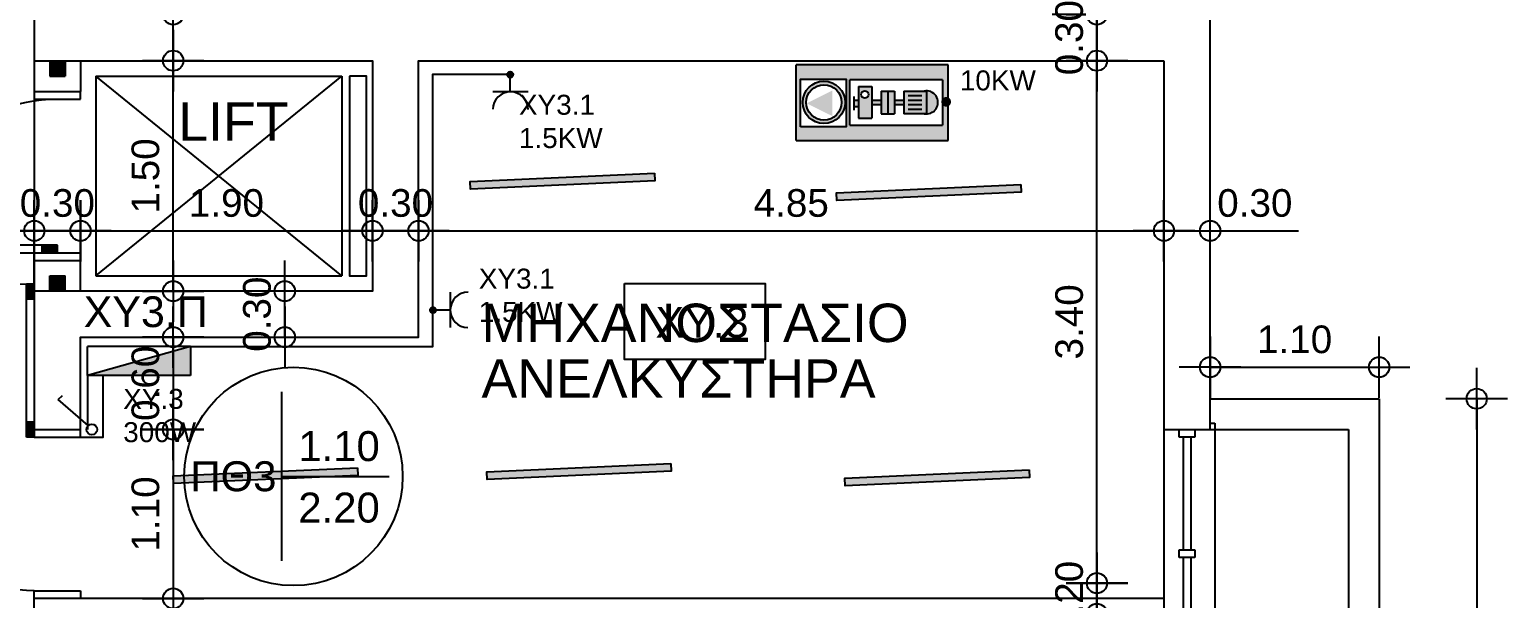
# Model space of a CAD drawing. Header units: metres. Extents: x -11 to 85, y -301 to 135.
# Drawn here: x 40.09 to 49.71, y -274.7 to -270.99 of the extents above; entities that cross this region are included whole.
import ezdxf
from ezdxf.enums import TextEntityAlignment as Align

# ---------------------------------------------------------------- set-up
doc = ezdxf.new("R2010")
doc.units = ezdxf.units.M
doc.header["$LTSCALE"] = 0.036
doc.header["$PDMODE"] = 2
for name, color, linetype in [('anelkistiras', 210, 'Continuous'), ('arxitek ypogeio', 252, 'Continuous'), ('DIMBLK', 252, 'Continuous'), ('elec endodapedio hatch', 41, 'Continuous'), ('electext', 20, 'Continuous'), ('hatch color', 252, 'Continuous'), ('HLEK-SYMBOL', 3, 'Continuous'), ('HLEK_FL001_SYMBOLS', 230, 'Continuous'), ('Parathira', 252, 'Continuous'), ('SYMBOLA', 160, 'Continuous')]:
    doc.layers.add(name, color=color, linetype=linetype)
doc.styles.add('COMU-N', font='arial.ttf')
doc.styles.get("Standard").update_dxf_attribs({"font": 'arial.ttf'})
doc.styles.add('W4MS2', font='W4MS2.shx')
doc.dimstyles.new('CADWDOT', dxfattribs={"dimscale": 0.1, "dimtxt": 1.8, "dimasz": 0.08, "dimexe": 2, "dimexo": 0, "dimgap": 0.09, "dimtad": 0, "dimrnd": 0.001, "dimzin": 0, "dimdsep": 46, "dimtxsty": 'Standard', "dimblk1": 'ARTDIM', "dimblk2": 'ARTDIM', "dimsah": 1, "dimcen": 0.09, "dimdle": 0.05, "dimse1": 1, "dimse2": 1, "dimadec": 0, "dimazin": 0, "dimtfac": 1, "dimtmove": 0, "dimatfit": 3, "dimldrblk": 'ARTDIM', "dimfxl": 2, "dimtvp": 0.9999, "dimtolj": 1, "dimtzin": 0, "dimarcsym": 0})

# ---------------------------------------------------------------- blocks, each defined once
blk = doc.blocks.new('A$C07D551FE')
at = {"layer": 'Parathira'}
for p, q in [((0, -0.05), (0, 0)), ((0.3, 0), (0.3, -0.05)), ((0.3, -0.05), (0, -0.05)), ((0.3, -1.05), (0, -1.05)), ((0, -1.05), (0, -1.1)), ((0.15, -1.05), (0.15, -1)), ((0.15, -1), (1.1487, -1)), ((0.15, -1.01), (0.25, -1.01)), ((0.15, -1.02), (0.25, -1.02)), ((0.15, -1.03), (0.25, -1.03)), ((0.15, -1.04), (0.25, -1.04)), ((1.15, -1.05), (0.15, -1.05)), ((0.25, -1), (0.25, -1.05)), ((0.3, -1.1), (0.3, -1.05)), ((1.05, -1), (1.05, -1.05)), ((1.05, -1.01), (1.1492, -1.01)), ((1.05, -1.02), (1.1495, -1.02)), ((1.05, -1.03), (1.1498, -1.03)), ((1.05, -1.04), (1.1499, -1.04))]:
    blk.add_line(p, q, dxfattribs=at)
blk.add_arc((0.15, -1.05), 1, 0, 90, dxfattribs=at)
blk = doc.blocks.new('ARTDIM')
at = {"layer": 'DIMBLK'}
for p, q in [((0, -24.9975), (0, 24.9975)), ((-24.9975, 0), (24.9975, 0))]:
    blk.add_line(p, q, dxfattribs=at)
blk.add_circle((0, 0), 8.25, dxfattribs=at)
blk = doc.blocks.new('*D1587')
at = {"layer": 'arxitek ypogeio', "color": 0, "lineweight": -2}
blk.add_line((22.4317, -272.3028), (40.1157, -272.3028), dxfattribs=at)
at = {"layer": 'Defpoints', "color": 0, "transparency": 16777216}
for p in [(40.1237, -272.3028), (22.4237, -272.3831), (40.1237, -272.6955)]:
    blk.add_point(p, dxfattribs=at)
at = {"layer": 'arxitek ypogeio', "color": 0, "lineweight": -2, "xscale": 0.008, "yscale": 0.008, "zscale": 0.008, "rotation": 180}
blk.add_blockref('ARTDIM', (22.4237, -272.3028), dxfattribs=at)
at = {"layer": 'arxitek ypogeio', "color": 0, "lineweight": -2, "xscale": 0.008, "yscale": 0.008, "zscale": 0.008}
blk.add_blockref('ARTDIM', (40.1237, -272.3028), dxfattribs=at)
at = {"layer": 'arxitek ypogeio', "color": 0, "insert": (31.2737, -272.1228), "char_height": 0.18, "attachment_point": 5}
blk.add_mtext('\\A1;17.70', dxfattribs=at)
blk = doc.blocks.new('*D1588')
at = {"layer": 'arxitek ypogeio', "color": 0, "lineweight": -2}
blk.add_line((40.1317, -272.3028), (40.4157, -272.3028), dxfattribs=at)
at = {"layer": 'Defpoints', "color": 0, "transparency": 16777216}
for p in [(40.4237, -272.3028), (40.1237, -272.6955), (40.4237, -272.6955)]:
    blk.add_point(p, dxfattribs=at)
at = {"layer": 'arxitek ypogeio', "color": 0, "lineweight": -2, "xscale": 0.008, "yscale": 0.008, "zscale": 0.008, "rotation": 180}
blk.add_blockref('ARTDIM', (40.1237, -272.3028), dxfattribs=at)
at = {"layer": 'arxitek ypogeio', "color": 0, "lineweight": -2, "xscale": 0.008, "yscale": 0.008, "zscale": 0.008}
blk.add_blockref('ARTDIM', (40.4237, -272.3028), dxfattribs=at)
at = {"layer": 'arxitek ypogeio', "color": 0, "insert": (40.2737, -272.1228), "char_height": 0.18, "attachment_point": 5}
blk.add_mtext('\\A1;0.30', dxfattribs=at)
blk = doc.blocks.new('*D1589')
at = {"layer": 'arxitek ypogeio', "color": 0, "lineweight": -2}
blk.add_line((40.4317, -272.3028), (42.3157, -272.3028), dxfattribs=at)
at = {"layer": 'Defpoints', "color": 0, "transparency": 16777216}
for p in [(42.3237, -272.3028), (40.4237, -272.6955), (42.3237, -272.6955)]:
    blk.add_point(p, dxfattribs=at)
at = {"layer": 'arxitek ypogeio', "color": 0, "lineweight": -2, "xscale": 0.008, "yscale": 0.008, "zscale": 0.008, "rotation": 180}
blk.add_blockref('ARTDIM', (40.4237, -272.3028), dxfattribs=at)
at = {"layer": 'arxitek ypogeio', "color": 0, "lineweight": -2, "xscale": 0.008, "yscale": 0.008, "zscale": 0.008}
blk.add_blockref('ARTDIM', (42.3237, -272.3028), dxfattribs=at)
at = {"layer": 'arxitek ypogeio', "color": 0, "insert": (41.3737, -272.1228), "char_height": 0.18, "attachment_point": 5}
blk.add_mtext('\\A1;1.90', dxfattribs=at)
blk = doc.blocks.new('*D1590')
at = {"layer": 'arxitek ypogeio', "color": 0, "lineweight": -2}
blk.add_line((42.3317, -272.3028), (42.6157, -272.3028), dxfattribs=at)
at = {"layer": 'Defpoints', "color": 0, "transparency": 16777216}
for p in [(42.6237, -272.3028), (42.3237, -272.6955), (42.6237, -272.6955)]:
    blk.add_point(p, dxfattribs=at)
at = {"layer": 'arxitek ypogeio', "color": 0, "lineweight": -2, "xscale": 0.008, "yscale": 0.008, "zscale": 0.008, "rotation": 180}
blk.add_blockref('ARTDIM', (42.3237, -272.3028), dxfattribs=at)
at = {"layer": 'arxitek ypogeio', "color": 0, "lineweight": -2, "xscale": 0.008, "yscale": 0.008, "zscale": 0.008}
blk.add_blockref('ARTDIM', (42.6237, -272.3028), dxfattribs=at)
at = {"layer": 'arxitek ypogeio', "color": 0, "insert": (42.4737, -272.1228), "char_height": 0.18, "attachment_point": 5}
blk.add_mtext('\\A1;0.30', dxfattribs=at)
blk = doc.blocks.new('*D1591')
at = {"layer": 'arxitek ypogeio', "color": 0, "lineweight": -2}
blk.add_line((42.6317, -272.3028), (47.4657, -272.3028), dxfattribs=at)
at = {"layer": 'Defpoints', "color": 0, "transparency": 16777216}
for p in [(47.4737, -272.3028), (42.6237, -272.9955), (47.4737, -272.9955)]:
    blk.add_point(p, dxfattribs=at)
at = {"layer": 'arxitek ypogeio', "color": 0, "lineweight": -2, "xscale": 0.008, "yscale": 0.008, "zscale": 0.008, "rotation": 180}
blk.add_blockref('ARTDIM', (42.6237, -272.3028), dxfattribs=at)
at = {"layer": 'arxitek ypogeio', "color": 0, "lineweight": -2, "xscale": 0.008, "yscale": 0.008, "zscale": 0.008}
blk.add_blockref('ARTDIM', (47.4737, -272.3028), dxfattribs=at)
at = {"layer": 'arxitek ypogeio', "color": 0, "insert": (45.0487, -272.1228), "char_height": 0.18, "attachment_point": 5}
blk.add_mtext('\\A1;4.85', dxfattribs=at)
blk = doc.blocks.new('*D1592')
at = {"layer": 'arxitek ypogeio', "color": 0, "lineweight": -2}
for p, q in [((47.4817, -272.3028), (47.7657, -272.3028)), ((47.7737, -272.3028), (48.3483, -272.3028))]:
    blk.add_line(p, q, dxfattribs=at)
at = {"layer": 'Defpoints', "color": 0, "transparency": 16777216}
for p in [(47.4737, -271.1955), (47.7737, -271.1955), (47.7737, -272.3028)]:
    blk.add_point(p, dxfattribs=at)
at = {"layer": 'arxitek ypogeio', "color": 0, "lineweight": -2, "xscale": 0.008, "yscale": 0.008, "zscale": 0.008, "rotation": 180}
blk.add_blockref('ARTDIM', (47.4737, -272.3028), dxfattribs=at)
at = {"layer": 'arxitek ypogeio', "color": 0, "lineweight": -2, "xscale": 0.008, "yscale": 0.008, "zscale": 0.008}
blk.add_blockref('ARTDIM', (47.7737, -272.3028), dxfattribs=at)
at = {"layer": 'arxitek ypogeio', "color": 0, "insert": (48.065, -272.1228), "char_height": 0.18, "attachment_point": 5}
blk.add_mtext('\\A1;0.30', dxfattribs=at)
blk = doc.blocks.new('*D1619')
at = {"layer": 'arxitek ypogeio', "color": 0, "lineweight": -2}
blk.add_line((47.0377, -267.4535), (47.0377, -270.8875), dxfattribs=at)
at = {"layer": 'Defpoints', "color": 0, "transparency": 16777216}
for p in [(47.4737, -267.4455), (47.0377, -270.8955), (47.4737, -270.8955)]:
    blk.add_point(p, dxfattribs=at)
at = {"layer": 'arxitek ypogeio', "color": 0, "lineweight": -2, "xscale": 0.008, "yscale": 0.008, "zscale": 0.008}
for p, rotation in [((47.0377, -267.4455), 90), ((47.0377, -270.8955), 270)]:
    blk.add_blockref('ARTDIM', p, dxfattribs=dict(at, rotation=rotation))
at = {"layer": 'arxitek ypogeio', "color": 0, "insert": (46.8577, -269.1705), "char_height": 0.18, "attachment_point": 5, "rotation": 90}
blk.add_mtext('\\A1;3.45', dxfattribs=at)
blk = doc.blocks.new('*D1623')
at = {"layer": 'arxitek ypogeio', "color": 0, "lineweight": -2}
blk.add_line((47.0377, -270.9035), (47.0377, -271.1875), dxfattribs=at)
at = {"layer": 'Defpoints', "color": 0, "transparency": 16777216}
for p in [(47.4737, -270.8955), (47.0377, -271.1955), (47.4737, -271.1955)]:
    blk.add_point(p, dxfattribs=at)
at = {"layer": 'arxitek ypogeio', "color": 0, "lineweight": -2, "xscale": 0.008, "yscale": 0.008, "zscale": 0.008}
for p, rotation in [((47.0377, -270.8955), 90), ((47.0377, -271.1955), 270)]:
    blk.add_blockref('ARTDIM', p, dxfattribs=dict(at, rotation=rotation))
at = {"layer": 'arxitek ypogeio', "color": 0, "insert": (46.8577, -271.0455), "char_height": 0.18, "attachment_point": 5, "rotation": 90}
blk.add_mtext('\\A1;0.30', dxfattribs=at)
blk = doc.blocks.new('*D1624')
at = {"layer": 'arxitek ypogeio', "color": 0, "lineweight": -2}
blk.add_line((47.0377, -274.5875), (47.0377, -271.2035), dxfattribs=at)
at = {"layer": 'Defpoints', "color": 0, "transparency": 16777216}
for p in [(47.0377, -271.1955), (47.4737, -271.1955), (47.4737, -274.5955)]:
    blk.add_point(p, dxfattribs=at)
at = {"layer": 'arxitek ypogeio', "color": 0, "lineweight": -2, "xscale": 0.008, "yscale": 0.008, "zscale": 0.008}
for p, rotation in [((47.0377, -271.1955), 90), ((47.0377, -274.5955), 270)]:
    blk.add_blockref('ARTDIM', p, dxfattribs=dict(at, rotation=rotation))
at = {"layer": 'arxitek ypogeio', "color": 0, "insert": (46.8577, -272.8955), "char_height": 0.18, "attachment_point": 5, "rotation": 90}
blk.add_mtext('\\A1;3.40', dxfattribs=at)
blk = doc.blocks.new('*D1625')
at = {"layer": 'arxitek ypogeio', "color": 0, "lineweight": -2}
blk.add_line((47.0377, -274.6035), (47.0377, -274.7875), dxfattribs=at)
at = {"layer": 'Defpoints', "color": 0, "transparency": 16777216}
for p in [(47.4737, -274.5955), (47.0377, -274.7955), (47.4737, -274.7955)]:
    blk.add_point(p, dxfattribs=at)
at = {"layer": 'arxitek ypogeio', "color": 0, "lineweight": -2, "xscale": 0.008, "yscale": 0.008, "zscale": 0.008}
for p, rotation in [((47.0377, -274.5955), 90), ((47.0377, -274.7955), 270)]:
    blk.add_blockref('ARTDIM', p, dxfattribs=dict(at, rotation=rotation))
at = {"layer": 'arxitek ypogeio', "color": 0, "insert": (46.8577, -274.6955), "char_height": 0.18, "attachment_point": 5, "rotation": 90}
blk.add_mtext('\\A1;0.20', dxfattribs=at)
blk = doc.blocks.new('*D1626')
at = {"layer": 'arxitek ypogeio', "color": 0, "lineweight": -2}
blk.add_line((47.0377, -274.8035), (47.0377, -277.9375), dxfattribs=at)
at = {"layer": 'Defpoints', "color": 0, "transparency": 16777216}
for p in [(47.4737, -274.7955), (47.0377, -277.9455), (47.4737, -277.9455)]:
    blk.add_point(p, dxfattribs=at)
at = {"layer": 'arxitek ypogeio', "color": 0, "lineweight": -2, "xscale": 0.008, "yscale": 0.008, "zscale": 0.008}
for p, rotation in [((47.0377, -274.7955), 90), ((47.0377, -277.9455), 270)]:
    blk.add_blockref('ARTDIM', p, dxfattribs=dict(at, rotation=rotation))
at = {"layer": 'arxitek ypogeio', "color": 0, "insert": (46.8577, -276.3705), "char_height": 0.18, "attachment_point": 5, "rotation": 90}
blk.add_mtext('\\A1;3.15', dxfattribs=at)
blk = doc.blocks.new('A$C796D02E1')
at = {"layer": 'Parathira'}
for p, q in [((0.3, 0.95), (0.3, -0.05)), ((0.31, 0.85), (0.31, 0.9499)), ((0.32, 0.85), (0.32, 0.9498)), ((0.33, 0.85), (0.33, 0.9495)), ((0.34, 0.85), (0.34, 0.9492)), ((0.35, -0.05), (0.35, 0.9487)), ((0.35, 0.85), (0.3, 0.85)), ((0, -0.05), (0, 0)), ((0.35, 0.05), (0.3, 0.05)), ((0.3, 0), (0.3, -0.05)), ((0.31, -0.05), (0.31, 0.05)), ((0.32, -0.05), (0.32, 0.05)), ((0.33, -0.05), (0.33, 0.05)), ((0.34, -0.05), (0.34, 0.05)), ((0.3, -0.05), (0, -0.05)), ((0.3, -0.05), (0.35, -0.05)), ((0, -1.05), (0, -1.1)), ((0.3, -1.05), (0, -1.05)), ((0.3, -1.05), (0.25, -1.05)), ((0.3, -1.1), (0.3, -1.05))]:
    blk.add_line(p, q, dxfattribs=at)
blk.add_arc((0.3, -0.05), 1, 270, 90, dxfattribs=at)
blk = doc.blocks.new('A$C52D13D70')
at = {"layer": 'Parathira'}
for p, q in [((-0.33, 0.04), (-0.33, -2.44)), ((-0.3, 0.04), (-0.33, 0.04)), ((-0.1, 0), (-0.2, 0)), ((-0.2, 0), (-0.2, -0.05)), ((-0.1, -0.05), (-0.1, 0)), ((0, 0), (0, -2.4)), ((-0.2, -0.05), (-0.1, -0.05)), ((-0.175, -0.05), (-0.175, -0.7833)), ((-0.125, -0.05), (-0.125, -0.7833)), ((-0.1, -0.7833), (-0.2, -0.7833)), ((-0.2, -0.7833), (-0.2, -0.8333)), ((-0.2, -0.8333), (-0.1, -0.8333)), ((-0.175, -0.8333), (-0.175, -1.5667)), ((-0.125, -0.8333), (-0.125, -1.5667)), ((-0.1, -0.8333), (-0.1, -0.7833)), ((-0.1, -1.5667), (-0.2, -1.5667)), ((-0.2, -1.5667), (-0.2, -1.6167)), ((-0.2, -1.6167), (-0.1, -1.6167)), ((-0.175, -1.6167), (-0.175, -2.35)), ((-0.125, -1.6167), (-0.125, -2.35)), ((-0.1, -1.6167), (-0.1, -1.5667)), ((-0.1, -2.35), (-0.2, -2.35)), ((-0.2, -2.35), (-0.2, -2.4)), ((-0.2, -2.4), (-0.1, -2.4)), ((-0.1, -2.4), (-0.1, -2.35)), ((-0.33, -2.44), (-0.3, -2.44))]:
    blk.add_line(p, q, dxfattribs=at)
blk = doc.blocks.new('*D1446')
at = {"layer": 'arxitek ypogeio', "color": 0, "lineweight": -2}
blk.add_line((41.0274, -272.6875), (41.0274, -271.2035), dxfattribs=at)
at = {"layer": 'Defpoints', "color": 0, "transparency": 16777216}
for p in [(41.0274, -271.1955), (41.3466, -271.1955), (41.3466, -272.6955)]:
    blk.add_point(p, dxfattribs=at)
at = {"layer": 'arxitek ypogeio', "color": 0, "lineweight": -2, "xscale": 0.008, "yscale": 0.008, "zscale": 0.008}
for p, rotation in [((41.0274, -271.1955), 90), ((41.0274, -272.6955), 270)]:
    blk.add_blockref('ARTDIM', p, dxfattribs=dict(at, rotation=rotation))
at = {"layer": 'arxitek ypogeio', "color": 0, "insert": (40.8474, -271.9455), "char_height": 0.18, "attachment_point": 5, "rotation": 90}
blk.add_mtext('\\A1;1.50', dxfattribs=at)
blk = doc.blocks.new('*D1447')
at = {"layer": 'arxitek ypogeio', "color": 0, "lineweight": -2}
for p, q in [((41.0274, -270.8955), (41.0274, -270.3209)), ((41.0274, -271.1875), (41.0274, -270.9035))]:
    blk.add_line(p, q, dxfattribs=at)
at = {"layer": 'Defpoints', "color": 0, "transparency": 16777216}
for p in [(41.0274, -270.8955), (41.2308, -270.8955), (41.2308, -271.1955)]:
    blk.add_point(p, dxfattribs=at)
at = {"layer": 'arxitek ypogeio', "color": 0, "lineweight": -2, "xscale": 0.008, "yscale": 0.008, "zscale": 0.008}
for p, rotation in [((41.0274, -270.8955), 90), ((41.0274, -271.1955), 270)]:
    blk.add_blockref('ARTDIM', p, dxfattribs=dict(at, rotation=rotation))
at = {"layer": 'arxitek ypogeio', "color": 0, "insert": (40.8474, -270.6042), "char_height": 0.18, "attachment_point": 5, "rotation": 90}
blk.add_mtext('\\A1;0.30', dxfattribs=at)
blk = doc.blocks.new('*D1448')
at = {"layer": 'arxitek ypogeio', "color": 0, "lineweight": -2}
blk.add_line((41.7531, -272.9875), (41.7531, -272.7035), dxfattribs=at)
at = {"layer": 'Defpoints', "color": 0, "transparency": 16777216}
for p in [(40.6218, -272.6955), (41.7531, -272.6955), (40.6218, -272.9955)]:
    blk.add_point(p, dxfattribs=at)
at = {"layer": 'arxitek ypogeio', "color": 0, "lineweight": -2, "xscale": 0.008, "yscale": 0.008, "zscale": 0.008}
for p, rotation in [((41.7531, -272.6955), 90), ((41.7531, -272.9955), 270)]:
    blk.add_blockref('ARTDIM', p, dxfattribs=dict(at, rotation=rotation))
at = {"layer": 'arxitek ypogeio', "color": 0, "insert": (41.5732, -272.8455), "char_height": 0.18, "attachment_point": 5, "rotation": 90}
blk.add_mtext('\\A1;0.30', dxfattribs=at)
blk = doc.blocks.new('*D1449')
at = {"layer": 'arxitek ypogeio', "color": 0, "lineweight": -2}
blk.add_line((41.0274, -273.0035), (41.0274, -273.5875), dxfattribs=at)
at = {"layer": 'Defpoints', "color": 0, "transparency": 16777216}
for p in [(40.4237, -272.9955), (40.4237, -273.5955), (41.0274, -273.5955)]:
    blk.add_point(p, dxfattribs=at)
at = {"layer": 'arxitek ypogeio', "color": 0, "lineweight": -2, "xscale": 0.008, "yscale": 0.008, "zscale": 0.008}
for p, rotation in [((41.0274, -272.9955), 90), ((41.0274, -273.5955), 270)]:
    blk.add_blockref('ARTDIM', p, dxfattribs=dict(at, rotation=rotation))
at = {"layer": 'arxitek ypogeio', "color": 0, "insert": (40.8474, -273.2955), "char_height": 0.18, "attachment_point": 5, "rotation": 90}
blk.add_mtext('\\A1;0.60', dxfattribs=at)
blk = doc.blocks.new('*D1450')
at = {"layer": 'arxitek ypogeio', "color": 0, "lineweight": -2}
blk.add_line((41.0274, -273.6035), (41.0274, -274.6875), dxfattribs=at)
at = {"layer": 'Defpoints', "color": 0, "transparency": 16777216}
for p in [(40.4237, -273.5955), (40.4237, -274.6955), (41.0274, -274.6955)]:
    blk.add_point(p, dxfattribs=at)
at = {"layer": 'arxitek ypogeio', "color": 0, "lineweight": -2, "xscale": 0.008, "yscale": 0.008, "zscale": 0.008}
for p, rotation in [((41.0274, -273.5955), 90), ((41.0274, -274.6955), 270)]:
    blk.add_blockref('ARTDIM', p, dxfattribs=dict(at, rotation=rotation))
at = {"layer": 'arxitek ypogeio', "color": 0, "insert": (40.8474, -274.1455), "char_height": 0.18, "attachment_point": 5, "rotation": 90}
blk.add_mtext('\\A1;1.10', dxfattribs=at)
blk = doc.blocks.new('*D1474')
at = {"layer": 'arxitek ypogeio', "color": 0, "lineweight": -2}
blk.add_line((47.7817, -273.1903), (48.8657, -273.1903), dxfattribs=at)
at = {"layer": 'Defpoints', "color": 0, "transparency": 16777216}
for p in [(48.8737, -273.1903), (47.7737, -273.3955), (48.8737, -273.3955)]:
    blk.add_point(p, dxfattribs=at)
at = {"layer": 'arxitek ypogeio', "color": 0, "lineweight": -2, "xscale": 0.008, "yscale": 0.008, "zscale": 0.008, "rotation": 180}
blk.add_blockref('ARTDIM', (47.7737, -273.1903), dxfattribs=at)
at = {"layer": 'arxitek ypogeio', "color": 0, "lineweight": -2, "xscale": 0.008, "yscale": 0.008, "zscale": 0.008}
blk.add_blockref('ARTDIM', (48.8737, -273.1903), dxfattribs=at)
at = {"layer": 'arxitek ypogeio', "color": 0, "insert": (48.3237, -273.0103), "char_height": 0.18, "attachment_point": 5}
blk.add_mtext('\\A1;1.10', dxfattribs=at)
blk = doc.blocks.new('*D1475')
at = {"layer": 'arxitek ypogeio', "color": 0, "lineweight": -2}
blk.add_line((49.5086, -273.4035), (49.5086, -285.5875), dxfattribs=at)
at = {"layer": 'Defpoints', "color": 0, "transparency": 16777216}
for p in [(49.0322, -273.3955), (49.0322, -285.5955), (49.5086, -285.5955)]:
    blk.add_point(p, dxfattribs=at)
at = {"layer": 'arxitek ypogeio', "color": 0, "lineweight": -2, "xscale": 0.008, "yscale": 0.008, "zscale": 0.008}
for p, rotation in [((49.5086, -273.3955), 90), ((49.5086, -285.5955), 270)]:
    blk.add_blockref('ARTDIM', p, dxfattribs=dict(at, rotation=rotation))
at = {"layer": 'arxitek ypogeio', "color": 0, "insert": (49.3286, -279.4955), "char_height": 0.18, "attachment_point": 5, "rotation": 90}
blk.add_mtext('\\A1;12.20', dxfattribs=at)
blk = doc.blocks.new('gJ6_a28')
at = {"layer": 'HLEK-SYMBOL', "color": 0, "linetype": 'Continuous'}
for p, q in [((-0.67, 0), (-0.67, 0.19)), ((-0.67, 0.19), (0, 0.19)), ((-0.67, 0), (0, 0.19)), ((0, 0.19), (0, 0)), ((-0.67, 0), (0, 0))]:
    blk.add_line(p, q, dxfattribs=at)
at = {"layer": 'HLEK-SYMBOL', "color": 0}
blk.add_solid([(-0.67, 0.19), (0, 0.19), (-0.67, 0)], dxfattribs=at)
at = {"layer": 'HLEK-SYMBOL', "color": 0, "style": 'W4MS2', "flags": 8}
blk.add_attdef('NODE_NUMBER', (0.018, 0.0914), '', height=0.1, dxfattribs=at)
blk.add_attdef('NODE_NUMBER', (0.018, 0.0914), '', height=0.1, dxfattribs=at)
blk = doc.blocks.new('gJ6_a14')
at = {"linetype": 'Continuous'}
for p, q in [((-0.1176, 0.1119), (0.113, 0.1119)), ((0, 0.1119), (0, 0))]:
    blk.add_line(p, q, dxfattribs=at)
blk.add_arc((-0.0023, 0.2279), 0.1153, 180, 358.95657, dxfattribs=at)
blk = doc.blocks.new('*X1779')
at = {"color": 0}
for p, q in [((15.598, 2.587), (15.737, 2.727)), ((15.598, 2.622), (15.702, 2.727)), ((15.601, 2.607), (15.609, 2.616)), ((15.604, 2.646), (15.605, 2.647)), ((15.605, 2.559), (15.765, 2.719)), ((15.605, 2.577), (15.614, 2.585)), ((15.609, 2.652), (15.618, 2.66)), ((15.611, 2.547), (15.618, 2.554)), ((15.614, 2.621), (15.623, 2.63)), ((15.617, 2.536), (15.789, 2.707)), ((15.618, 2.59), (15.627, 2.599)), ((15.623, 2.665), (15.631, 2.674)), ((15.623, 2.559), (15.631, 2.568)), ((15.627, 2.634), (15.636, 2.643)), ((15.627, 2.528), (15.636, 2.537)), ((15.631, 2.603), (15.64, 2.612)), ((15.633, 2.516), (15.808, 2.691)), ((15.636, 2.678), (15.645, 2.687)), ((15.636, 2.572), (15.645, 2.581)), ((15.64, 2.647), (15.649, 2.656)), ((15.64, 2.541), (15.649, 2.55)), ((15.645, 2.616), (15.654, 2.625)), ((15.645, 2.51), (15.654, 2.519)), ((15.649, 2.691), (15.658, 2.7)), ((15.649, 2.585), (15.658, 2.594)), ((15.653, 2.501), (15.824, 2.672)), ((15.654, 2.66), (15.662, 2.669)), ((15.654, 2.554), (15.662, 2.563)), ((15.658, 2.63), (15.667, 2.638)), ((15.658, 2.523), (15.667, 2.532)), ((15.662, 2.705), (15.671, 2.714)), ((15.662, 2.599), (15.671, 2.607)), ((15.664, 2.494), (15.671, 2.501)), ((15.667, 2.674), (15.676, 2.683)), ((15.667, 2.568), (15.676, 2.577)), ((15.671, 2.643), (15.68, 2.652)), ((15.671, 2.537), (15.68, 2.546)), ((15.676, 2.718), (15.678, 2.721)), ((15.676, 2.489), (15.836, 2.648)), ((15.676, 2.612), (15.685, 2.621)), ((15.676, 2.506), (15.685, 2.515)), ((15.68, 2.687), (15.689, 2.696)), ((15.68, 2.581), (15.689, 2.59)), ((15.685, 2.656), (15.693, 2.665)), ((15.685, 2.55), (15.693, 2.559)), ((15.689, 2.625), (15.698, 2.634)), ((15.689, 2.519), (15.698, 2.528)), ((15.693, 2.7), (15.702, 2.709)), ((15.693, 2.594), (15.702, 2.603)), ((15.693, 2.488), (15.702, 2.497)), ((15.698, 2.669), (15.707, 2.678)), ((15.698, 2.563), (15.707, 2.572)), ((15.702, 2.638), (15.711, 2.647)), ((15.702, 2.532), (15.711, 2.541)), ((15.705, 2.482), (15.843, 2.62)), ((15.707, 2.714), (15.715, 2.722)), ((15.707, 2.607), (15.715, 2.616)), ((15.707, 2.501), (15.715, 2.51)), ((15.711, 2.683), (15.72, 2.691)), ((15.711, 2.577), (15.72, 2.585)), ((15.715, 2.652), (15.724, 2.66)), ((15.715, 2.546), (15.724, 2.554)), ((15.72, 2.727), (15.721, 2.728)), ((15.72, 2.621), (15.729, 2.63)), ((15.72, 2.515), (15.729, 2.523)), ((15.724, 2.696), (15.733, 2.705)), ((15.724, 2.59), (15.733, 2.599)), ((15.724, 2.484), (15.733, 2.493)), ((15.729, 2.665), (15.738, 2.674)), ((15.729, 2.559), (15.738, 2.568)), ((15.733, 2.634), (15.742, 2.643)), ((15.733, 2.528), (15.742, 2.537)), ((15.738, 2.709), (15.746, 2.718)), ((15.738, 2.603), (15.746, 2.612)), ((15.738, 2.497), (15.746, 2.506)), ((15.741, 2.482), (15.842, 2.584)), ((15.742, 2.678), (15.751, 2.687)), ((15.742, 2.572), (15.751, 2.581)), ((15.746, 2.647), (15.755, 2.656)), ((15.746, 2.541), (15.755, 2.55)), ((15.751, 2.722), (15.752, 2.724)), ((15.751, 2.616), (15.76, 2.625)), ((15.751, 2.51), (15.76, 2.519)), ((15.755, 2.691), (15.764, 2.7)), ((15.755, 2.585), (15.764, 2.594)), ((15.76, 2.66), (15.768, 2.669)), ((15.76, 2.554), (15.768, 2.563)), ((15.764, 2.63), (15.773, 2.638)), ((15.764, 2.523), (15.773, 2.532)), ((15.768, 2.705), (15.777, 2.714)), ((15.768, 2.599), (15.777, 2.607)), ((15.768, 2.493), (15.777, 2.501)), ((15.773, 2.674), (15.782, 2.683)), ((15.773, 2.568), (15.782, 2.577)), ((15.777, 2.643), (15.786, 2.652)), ((15.777, 2.537), (15.786, 2.546)), ((15.782, 2.612), (15.791, 2.621)), ((15.782, 2.506), (15.791, 2.515)), ((15.786, 2.687), (15.795, 2.696)), ((15.786, 2.581), (15.795, 2.59)), ((15.791, 2.656), (15.799, 2.665)), ((15.791, 2.55), (15.799, 2.559)), ((15.795, 2.625), (15.804, 2.634)), ((15.795, 2.519), (15.804, 2.528)), ((15.799, 2.594), (15.808, 2.603)), ((15.804, 2.669), (15.813, 2.678)), ((15.804, 2.563), (15.813, 2.572)), ((15.808, 2.638), (15.817, 2.647)), ((15.808, 2.532), (15.817, 2.541)), ((15.813, 2.607), (15.822, 2.616)), ((15.817, 2.577), (15.826, 2.585)), ((15.822, 2.652), (15.83, 2.66)), ((15.822, 2.546), (15.83, 2.554)), ((15.826, 2.621), (15.835, 2.63)), ((15.83, 2.59), (15.839, 2.599)), ((15.835, 2.559), (15.835, 2.56)), ((15.839, 2.634), (15.84, 2.635)), ((15.844, 2.603), (15.844, 2.603))]:
    blk.add_line(p, q, dxfattribs=at)
blk = doc.blocks.new('GJ6_A78')
at = {"layer": 'HLEK-SYMBOL', "color": 0, "linetype": 'Continuous'}
blk.add_circle((0, 0), 0.0989, dxfattribs=at)
at = {"layer": 'HLEK-SYMBOL', "color": 0, "xscale": 0.8, "yscale": 0.8, "zscale": 0.8}
blk.add_blockref('*X1779', (-12.576, -2.084), dxfattribs=at)
blk = doc.blocks.new('priza')
at = {"layer": 'HLEK_FL001_SYMBOLS', "xscale": 0.1951472641207488, "yscale": 0.1951472641207488, "zscale": 0.1951472641207488}
blk.add_blockref('GJ6_A78', (87.4, -100.4953), dxfattribs=at)
at = {"layer": 'HLEK_FL001_SYMBOLS', "rotation": 180}
blk.add_blockref('gJ6_a14', (87.4, -100.4952), dxfattribs=at)
blk = doc.blocks.new('lampes fthorismou 120')
at = {"layer": 'hatch color'}
blk.add_hatch(color=181, dxfattribs=at).paths.add_polyline_path([(84.1811, -99.2639), (84.1811, -99.2139), (85.3811, -99.2139), (85.3811, -99.2639)])
at = {"layer": 'HLEK_FL001_SYMBOLS'}
blk.add_lwpolyline([(84.1811, -99.2639), (84.1811, -99.2139), (85.3811, -99.2139), (85.3811, -99.2639)], close=True, dxfattribs=at)
blk = doc.blocks.new('gJ6_a1')
at = {"linetype": 'Continuous'}
for p, q in [((-0.2193, 0.2297), (-0.191, 0.2541)), ((-0.024, 0.0608), (-0.2193, 0.2297))]:
    blk.add_line(p, q, dxfattribs=at)
blk.add_circle((-0.0005, 0.0343), 0.0349, dxfattribs=at)
blk = doc.blocks.new('gY1_a36')
at = {"layer": 'SYMBOLA', "color": 0}
blk.add_solid([(0.15, 0.075), (0.15, -0.075), (0, 0)], dxfattribs=at)
blk = doc.blocks.new('mixanismos anelkistira')
at = {"layer": 'elec endodapedio hatch'}
h = blk.add_hatch(color=256, dxfattribs=at)
h.paths.add_polyline_path([(119.4568, 140.0632), (119.4568, 139.5712), (120.4458, 139.5712), (120.4458, 139.8145, -0.750973), (120.4167, 139.8229, -0.750973), (120.4458, 139.8314), (120.4458, 140.0632)])
h.paths.add_polyline_path([(119.7826, 139.9695), (119.7826, 139.6609), (119.4852, 139.6609), (119.4852, 139.9695)], flags=16)
h.paths.add_polyline_path([(119.805, 139.9671), (120.4087, 139.9671), (120.4087, 139.6719), (119.805, 139.6719)], flags=16)
h.paths.add_polyline_path([(119.8611, 139.9228), (119.9496, 139.9228), (119.9496, 139.8343), (120.0087, 139.8343), (120.0087, 139.8933), (120.0972, 139.8933), (120.0972, 139.8343), (120.1562, 139.8343), (120.1562, 139.8933), (120.2887, 139.8933, -1.225622), (120.2887, 139.7457), (120.1562, 139.7457), (120.1562, 139.8048), (120.0972, 139.8048), (120.0972, 139.7457), (120.0087, 139.7457), (120.0087, 139.8048), (119.9496, 139.8048), (119.9496, 139.7162), (119.8611, 139.7162), (119.8611, 139.793), (119.8315, 139.793), (119.8315, 139.8343), (119.8611, 139.8343)], flags=0)
h.paths.add_polyline_path([(119.7753, 139.8193, -1), (119.4989, 139.8193, -1)], flags=0)
h.paths.add_polyline_path([(119.7522, 139.8193, -1), (119.5219, 139.8193, -1)], flags=0)
h.paths.add_polyline_path([(119.9276, 139.8705, -1), (119.8798, 139.8705, -1)], flags=0)
h.paths.add_polyline_path([(119.6915, 139.8962), (119.6915, 139.7308), (119.5262, 139.8135)], flags=0)
at = {"layer": 'anelkistiras'}
for p, q in [((119.4568, 139.5712), (119.4568, 140.0632)), ((120.4458, 140.0632), (119.4568, 140.0632)), ((120.4458, 139.5712), (120.4458, 140.0632)), ((120.4087, 139.9671), (119.805, 139.9671)), ((119.805, 139.6719), (119.805, 139.9671)), ((119.8611, 139.9228), (119.9496, 139.9228)), ((119.8611, 139.9228), (119.8611, 139.7162)), ((119.9496, 139.9228), (119.9496, 139.7162)), ((120.4087, 139.9671), (120.4087, 139.6719)), ((119.8315, 139.8579), (119.8315, 139.7693)), ((119.8315, 139.8343), (119.8611, 139.8343)), ((119.9496, 139.8343), (120.0087, 139.8343)), ((120.0087, 139.8933), (120.0972, 139.8933)), ((120.0087, 139.8933), (120.0087, 139.7457)), ((120.0529, 139.8933), (120.0529, 139.7457)), ((120.0972, 139.8933), (120.0972, 139.7457)), ((120.0972, 139.8343), (120.1562, 139.8343)), ((120.1562, 139.8933), (120.3038, 139.8933)), ((120.1562, 139.8933), (120.1562, 139.7457)), ((120.1858, 139.8638), (120.2743, 139.8638)), ((120.1858, 139.8343), (120.2743, 139.8343)), ((120.3038, 139.8933), (120.3038, 139.7457)), ((119.8315, 139.793), (119.8611, 139.793)), ((119.9496, 139.8048), (120.0087, 139.8048)), ((120.0087, 139.7457), (120.0972, 139.7457)), ((120.0972, 139.8048), (120.1562, 139.8048)), ((120.3038, 139.7457), (120.1562, 139.7457)), ((120.1858, 139.8048), (120.2743, 139.8048)), ((120.1858, 139.7752), (120.2743, 139.7752)), ((119.805, 139.6719), (120.4087, 139.6719)), ((119.8611, 139.7162), (119.9496, 139.7162)), ((119.4568, 139.5712), (120.4458, 139.5712))]:
    blk.add_line(p, q, dxfattribs=at)
blk.add_lwpolyline([(119.4852, 139.6609), (119.4852, 139.9695), (119.7826, 139.9695), (119.7826, 139.6609)], close=True, dxfattribs=at)
at = {"layer": 'anelkistiras', "const_width": 0.0315}
blk.add_lwpolyline([(120.4167, 139.8229, 1), (120.4482, 139.8229, 1)], format="xyb", close=True, dxfattribs=at)
at = {"layer": 'anelkistiras'}
for centre, radius in [((119.6371, 139.8193), 0.1382), ((119.6371, 139.8193), 0.1152), ((119.9037, 139.8705), 0.0239)]:
    blk.add_circle(centre, radius, dxfattribs=at)
blk.add_arc((120.3038, 139.8195), 0.0753, 258.42284, 101.57716, dxfattribs=at)
at = {"layer": 'anelkistiras', "xscale": 1.1025, "yscale": 1.1025, "zscale": 1.1025}
blk.add_blockref('gY1_a36', (119.5262, 139.8129), dxfattribs=at)

msp = doc.modelspace()

# ---------------------------------------------------------------- hatches: boundary and pattern name
at = {"layer": 'arxitek ypogeio'}
for points in [[(40.3237, -271.1955), (40.2237, -271.1955), (40.2237, -271.2955), (40.3237, -271.2955)], [(40.3237, -272.5955), (40.2237, -272.5955), (40.2237, -272.6955), (40.3237, -272.6955)]]:
    msp.add_hatch(color=256, dxfattribs=at).paths.add_polyline_path(points)

# ---------------------------------------------------------------- linework, layer by layer
for p, q in [((40.1237, -271.1955), (40.1237, -271.3955)), ((40.2237, -271.1955), (40.2237, -271.2955)), ((40.3237, -271.1955), (40.3237, -271.2955)), ((40.4237, -271.1955), (40.4237, -271.3955)), ((40.2237, -271.2955), (40.3237, -271.2955)), ((40.5237, -271.2955), (42.1237, -271.2955)), ((40.5237, -272.5955), (42.1237, -271.2955)), ((42.1237, -272.5955), (40.5237, -271.2955)), ((40.5237, -271.2955), (40.5237, -272.5955)), ((42.1237, -271.2955), (42.1237, -272.5955)), ((40.1237, -271.3955), (40.4237, -271.3955)), ((40.1237, -272.6955), (40.1237, -272.4955)), ((40.1237, -272.4955), (40.4237, -272.4955)), ((40.4237, -272.6955), (40.4237, -272.4955)), ((40.2237, -272.5955), (40.3237, -272.5955)), ((40.2237, -272.6955), (40.2237, -272.5955)), ((40.3237, -272.6955), (40.3237, -272.5955)), ((40.5237, -272.5955), (42.1237, -272.5955)), ((41.7315, -273.3516), (41.7315, -274.4516)), ((47.7737, -273.3955), (48.8737, -273.3955)), ((48.8737, -273.3955), (48.8737, -285.5955)), ((47.7737, -273.5955), (48.6737, -273.5955)), ((48.6737, -273.5955), (48.6737, -285.3955)), ((41.7315, -273.9016), (42.4315, -273.9016)), ((47.4737, -274.6955), (40.1237, -274.6955)), ((40.1237, -276.0455), (40.1237, -274.6955))]:
    msp.add_line(p, q, dxfattribs=at)
for points in [[(47.7737, -271.1955), (47.7737, -267.1455), (43.8737, -267.1455), (43.8737, -266.6455), (43.5737, -266.6455), (43.5737, -267.1455), (40.5237, -267.1455), (40.5237, -266.6455), (40.1237, -266.6455), (40.1237, -267.4455), (47.4737, -267.4455), (47.4737, -270.8955), (40.1237, -270.8955), (40.1237, -271.1955), (42.3237, -271.1955), (42.3237, -272.6955), (40.1237, -272.6955), (40.1237, -273.5955), (40.4237, -273.5955), (40.4237, -272.9955), (42.6237, -272.9955), (42.6237, -271.1955), (47.4737, -271.1955)], [(47.4737, -271.1955), (47.4737, -273.5955), (47.7737, -273.5955), (47.7737, -271.1955)]]:
    msp.add_lwpolyline(points, dxfattribs=at)
msp.add_lwpolyline([(42.1741, -271.2955), (42.1741, -272.5955), (42.2851, -272.5955), (42.2851, -271.2955)], close=True, dxfattribs=at)
msp.add_circle((41.8096, -273.9016), 0.7105, dxfattribs=at)
at = {"layer": 'electext'}
msp.add_lwpolyline([(43.9637, -272.6447), (44.8781, -272.6447), (44.8781, -273.1395), (43.9637, -273.1395)], close=True, dxfattribs=at)
at = {"layer": 'HLEK_FL001_SYMBOLS'}
msp.add_line((40.4704, -273.2449), (40.4704, -273.5955), dxfattribs=at)
for points in [[(40.4748, -267.6721), (40.4748, -270.073), (40.1237, -270.073), (40.1237, -273.6455), (40.5719, -273.6455), (40.5719, -273.2449)], [(41.1404, -273.0549), (42.6237, -273.0549), (42.7157, -273.0549), (42.7157, -271.2824), (43.2153, -271.2824)]]:
    msp.add_lwpolyline(points, dxfattribs=at)

# ---------------------------------------------------------------- block references
at = {"layer": 'anelkistiras'}
msp.add_blockref('mixanismos anelkistira', (-74.3758, -411.2862), dxfattribs=at)
at = {"layer": 'arxitek ypogeio', "xscale": -1}
for name, p in [('A$C07D551FE', (40.4237, -271.3955)), ('A$C796D02E1', (40.4237, -273.5955)), ('A$C52D13D70', (47.4737, -273.5955))]:
    msp.add_blockref(name, p, dxfattribs=at)
at = {"layer": 'HLEK_FL001_SYMBOLS'}
for name, p in [('priza', (-44.1803, -170.7909)), ('gJ6_a1', (40.4987, -273.6298))]:
    msp.add_blockref(name, p, dxfattribs=at)
for name, p, rotation in [('lampes fthorismou 120', (132.6699, -367.3503), 182.548438881226), ('lampes fthorismou 120', (135.0534, -367.4247), 182.548438881226), ('priza', (-57.7776, -360.2192), 89.99999999999997), ('gJ6_a28', (40.4704, -273.0549), 180), ('lampes fthorismou 120', (130.7377, -369.2678), 182.548438881226), ('lampes fthorismou 120', (132.7776, -369.2409), 182.548438881226), ('lampes fthorismou 120', (135.1073, -369.2813), 182.548438881226)]:
    msp.add_blockref(name, p, dxfattribs=dict(at, rotation=rotation))

# ---------------------------------------------------------------- texts
at = {"layer": 'arxitek ypogeio', "style": 'COMU-N'}
for s, p in [('LIFT', (41.0605, -271.7167)), ('ΜΗΧΑΝΟΣΤΑΣΙΟ', (43.0333, -273.0268)), ('ANEΛΚΥΣΤΗΡΑ', (43.0333, -273.3891))]:
    msp.add_text(s, height=0.25, dxfattribs=at).set_placement(p)
for tag, text, p in [('1.10', '0.90', (42.1065, -273.8016)), ('ΠΘ3', '2.20', (41.4192, -273.9977)), ('2.20', '2.20', (42.1065, -274.2016))]:
    msp.add_attdef(tag, text=text, height=0.195, dxfattribs=at).set_placement(p, align=Align.CENTER)
at = {"layer": 'electext', "style": 'COMU-N'}
for s, p in [('XY3.Π', (40.445, -272.9294)), ('ΧΥ.3', (44.1653, -272.9981))]:
    msp.add_text(s, height=0.2, dxfattribs=at).set_placement(p)
at = {"layer": 'HLEK_FL001_SYMBOLS', "char_height": 0.13, "attachment_point": 1, "style": 'COMU-N'}
for s, width, insert in [('10KW', 0.744592, (46.1457, -271.2589)), ('ΧΥ3.1\\P1.5KW', 1.130564, (43.2768, -271.4173)), ('ΧΥ3.1\\P1.5KW', 1.130564, (43.0158, -272.549)), ('XY.3\\P300W', 0.621374, (40.7022, -273.3315))]:
    msp.add_mtext_dynamic_manual_height_columns(s, width=width, gutter_width=0.65, heights=[0], dxfattribs=dict(at, insert=insert))

# ---------------------------------------------------------------- dimensions: what is measured, and where the dimension line sits
at = {"layer": 'arxitek ypogeio'}
for base, p1, p2, picture, middle in [((47.0377, -270.8955), (47.4737, -267.4455), (47.4737, -270.8955), '*D1619', (46.8577, -269.1705)), ((41.0274, -270.8955), (41.2308, -271.1955), (41.2308, -270.8955), '*D1447', (40.8474, -270.6042)), ((41.0274, -271.1955), (41.3466, -272.6955), (41.3466, -271.1955), '*D1446', (40.8474, -271.9455)), ((47.0377, -271.1955), (47.4737, -274.5955), (47.4737, -271.1955), '*D1624', (46.8577, -272.8955)), ((49.5086, -285.5955), (49.0322, -273.3955), (49.0322, -285.5955), '*D1475', (49.3286, -279.4955)), ((41.0274, -274.6955), (40.4237, -273.5955), (40.4237, -274.6955), '*D1450', (40.8474, -274.1455)), ((47.0377, -277.9455), (47.4737, -274.7955), (47.4737, -277.9455), '*D1626', (46.8577, -276.3705))]:
    dim = msp.add_linear_dim(base=base, p1=p1, p2=p2, angle=90, dimstyle='CADWDOT', dxfattribs=at)
    dim.commit()
    dim.dimension.update_dxf_attribs({"geometry": picture, "text_midpoint": middle})
for base, p1, p2, picture, middle in [((47.0377, -271.1955), (47.4737, -270.8955), (47.4737, -271.1955), '*D1623', (47.0377, -271.0455)), ((41.7531, -272.6955), (40.6218, -272.9955), (40.6218, -272.6955), '*D1448', (41.7531, -272.8455)), ((41.0274, -273.5955), (40.4237, -272.9955), (40.4237, -273.5955), '*D1449', (41.0274, -273.2955)), ((47.0377, -274.7955), (47.4737, -274.5955), (47.4737, -274.7955), '*D1625', (47.0377, -274.6955))]:
    dim = msp.add_linear_dim(base=base, p1=p1, p2=p2, angle=90, dimstyle='CADWDOT', dxfattribs=at)
    dim.commit()
    dim.dimension.update_dxf_attribs({"geometry": picture, "text_midpoint": middle, "dimtype": 160})
for base, p1, p2, picture, middle in [((47.7737, -272.3028), (47.4737, -271.1955), (47.7737, -271.1955), '*D1592', (48.065, -272.1228)), ((40.1237, -272.3028), (22.4237, -272.3831), (40.1237, -272.6955), '*D1587', (31.2737, -272.1228)), ((42.3237, -272.3028), (40.4237, -272.6955), (42.3237, -272.6955), '*D1589', (41.3737, -272.1228)), ((47.4737, -272.3028), (42.6237, -272.9955), (47.4737, -272.9955), '*D1591', (45.0487, -272.1228)), ((48.8737, -273.1903), (47.7737, -273.3955), (48.8737, -273.3955), '*D1474', (48.3237, -273.0103))]:
    dim = msp.add_linear_dim(base=base, p1=p1, p2=p2, dimstyle='CADWDOT', dxfattribs=at)
    dim.commit()
    dim.dimension.update_dxf_attribs({"geometry": picture, "text_midpoint": middle})
for base, p1, p2, picture, middle in [((40.4237, -272.3028), (40.1237, -272.6955), (40.4237, -272.6955), '*D1588', (40.2737, -272.3028)), ((42.6237, -272.3028), (42.3237, -272.6955), (42.6237, -272.6955), '*D1590', (42.4737, -272.3028))]:
    dim = msp.add_linear_dim(base=base, p1=p1, p2=p2, dimstyle='CADWDOT', dxfattribs=at)
    dim.commit()
    dim.dimension.update_dxf_attribs({"geometry": picture, "text_midpoint": middle, "dimtype": 160})

doc.saveas('drawing.dxf')
